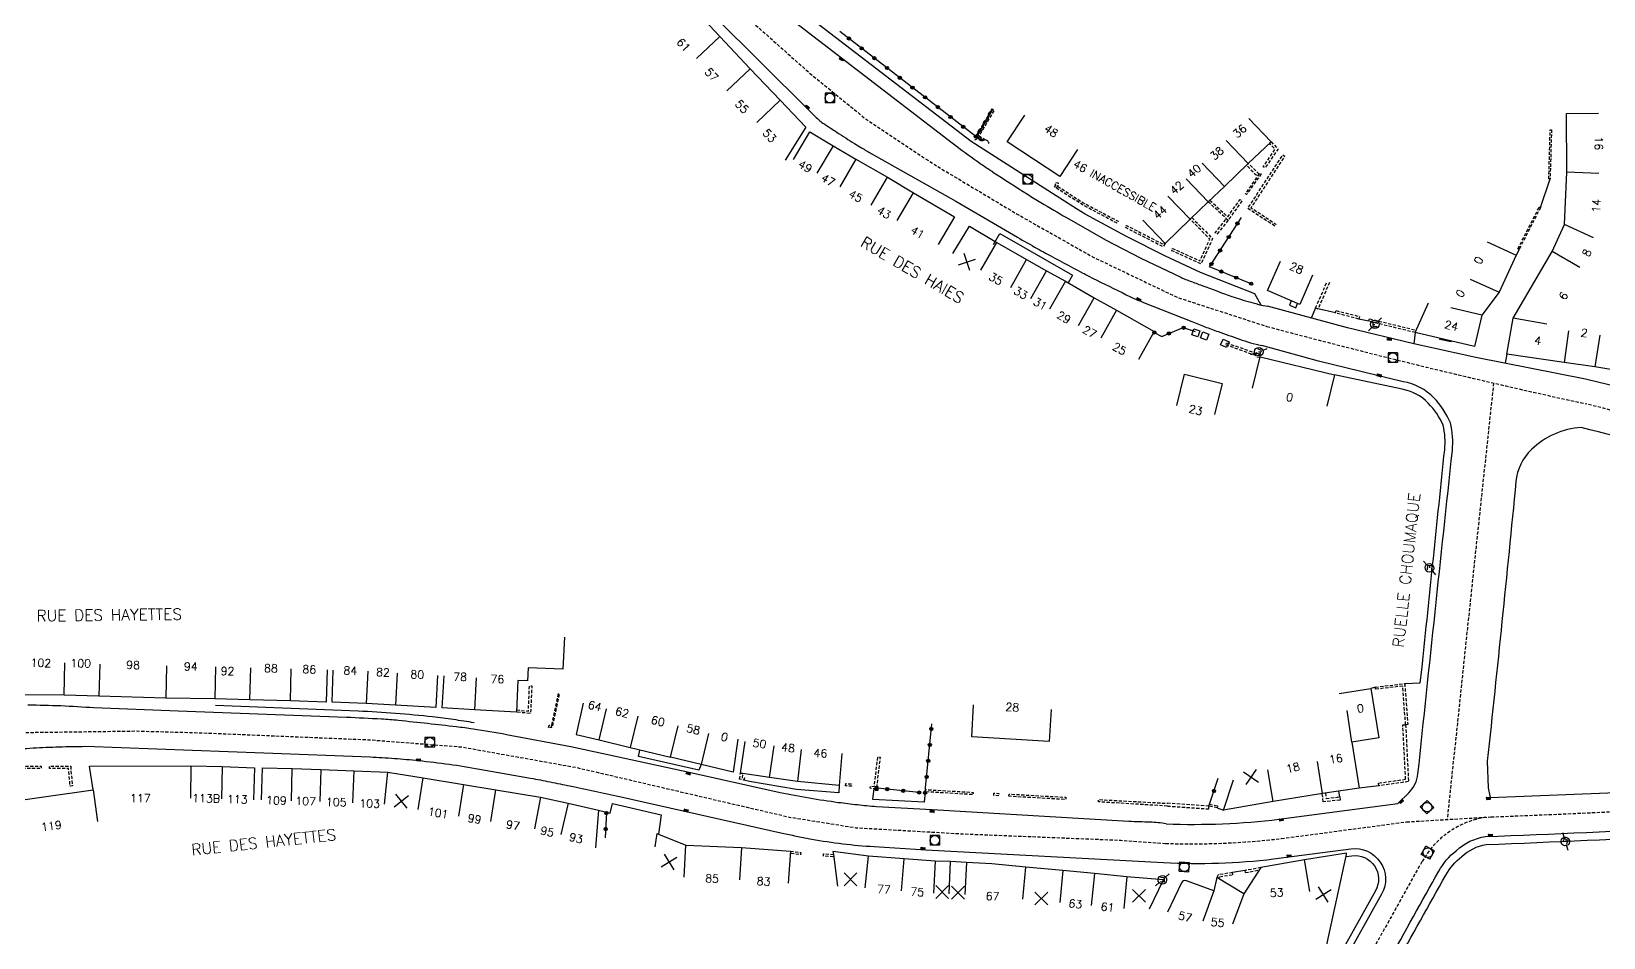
# Model space of a CAD drawing. Header units: millimetres. Extents: x 159999 to 161001, y 122000 to 123000.
# Drawn here: x 160207.2 to 160452.1, y 122719.6 to 122860.8 of the extents above; entities that cross this region are included whole.
import ezdxf
from ezdxf.enums import TextEntityAlignment as Align

# ---------------------------------------------------------------- set-up
doc = ezdxf.new("R2010")
doc.units = ezdxf.units.MM
doc.linetypes.add('DASHED', pattern=[0.75, 0.5, -0.25])
doc.layers.get('0').update_dxf_attribs({"linetype": 'CONTINUOUS'})
for name, color, linetype in [('W0001', 6, 'DASHED'), ('W0008', 7, 'CONTINUOUS'), ('W0017', 7, 'CONTINUOUS'), ('W0100', 7, 'CONTINUOUS'), ('W0112', 1, 'DASHED'), ('W0310', 3, 'CONTINUOUS'), ('W0322', 7, 'CONTINUOUS'), ('W0330', 7, 'CONTINUOUS'), ('W0334', 7, 'CONTINUOUS'), ('W0400', 7, 'CONTINUOUS'), ('W0420', 7, 'CONTINUOUS'), ('W0471', 7, 'CONTINUOUS'), ('W0989', 7, 'CONTINUOUS'), ('W0991', 7, 'CONTINUOUS'), ('W1102', 7, 'CONTINUOUS')]:
    doc.layers.add(name, color=color, linetype=linetype)
doc.styles.get("Standard").update_dxf_attribs({"font": 'romans.shx', "width": 0.85})

# ---------------------------------------------------------------- blocks, each defined once
blk = doc.blocks.new('t322o')
at = {"color": 0, "linetype": 'Continuous'}
for radius in [0.25, 0.15]:
    blk.add_circle((0, 0), radius, dxfattribs=at)
blk = doc.blocks.new('T400')
for p, q in [((-0.15, 0.3), (0.15, 0.3)), ((-0.15, -0.25), (-0.15, 0.3)), ((-0.15, 0.15), (0.15, 0.15)), ((-0.15, 0), (0.15, 0)), ((0.15, 0.3), (0.15, -0.25)), ((-0.15, -0.15), (0.15, -0.15)), ((-0.15, -0.25), (-0.15, -0.3)), ((-0.15, -0.3), (0.15, -0.3)), ((0.15, -0.3), (0.15, -0.25))]:
    blk.add_line(p, q)
blk = doc.blocks.new('t991o')
at = {"color": 0, "linetype": 'Continuous'}
for p, q in [((-1, 1), (1, -1)), ((-1, -1), (1, 1))]:
    blk.add_line(p, q, dxfattribs=at)
blk = doc.blocks.new('T420')
for p, q in [((0.75, 0.75), (-0.75, 0.75)), ((-0.75, 0.75), (-0.75, -0.75)), ((0.75, 0.75), (0.75, -0.75)), ((0.75, -0.75), (-0.75, -0.75))]:
    blk.add_line(p, q)
blk.add_ellipse((0, 0), major_axis=(-0.53, 0.53), ratio=1, start_param=3.926991, end_param=10.210176)
blk = doc.blocks.new('t330o')
at = {"color": 0, "linetype": 'Continuous'}
for p, q in [((0.25, -0.25), (-0.25, 0.25)), ((-0.25, -0.25), (0.25, 0.25)), ((-0.25, 0.25), (-0.25, -0.25)), ((0.25, 0.25), (-0.25, 0.25)), ((0.25, -0.25), (0.25, 0.25)), ((-0.25, -0.25), (0.25, -0.25)), ((-0.25, -0.25), (-0.25, -0.25))]:
    blk.add_line(p, q, dxfattribs=at)
blk = doc.blocks.new('t310o')
at = {"color": 0, "linetype": 'Continuous'}
for centre, start, end in [((-0.5, 0.38), 216.8699, 323.1304), ((0.5, -0.37), 36.8699, 143.1303)]:
    blk.add_arc(centre, 0.625, start, end, dxfattribs=at)
blk = doc.blocks.new('t112o')
at = {"color": 0, "linetype": 'Continuous'}
for p, q in [((-0.5, 0.5), (0.5, 0.5)), ((-0.5, -0.5), (-0.5, 0.5)), ((0.5, 0.5), (0.5, -0.5)), ((0.5, -0.5), (-0.5, -0.5))]:
    blk.add_line(p, q, dxfattribs=at)
blk = doc.blocks.new('T471')
for p, q in [((-0.333334, 0.333334), (-0.333334, -0.333334)), ((-0.333334, 0.333334), (0.333334, 0.333334)), ((-0.333334, 0), (0, 0)), ((0.500001, 0.500001), (1.000002, 1.000002)), ((-0.500001, -0.500001), (-1.000002, -1.000002)), ((-0.333334, -0.333334), (0.333334, -0.333334))]:
    blk.add_line(p, q)
blk.add_ellipse((0, 0), major_axis=(0.471405, 0.471405), ratio=1, start_param=5.4977871438, end_param=11.780972451)

msp = doc.modelspace()

# ---------------------------------------------------------------- linework, layer by layer
at = {"layer": 'W0001', "flags": 128}
for points in [[(160201.58, 122968.27), (160217.61, 122958.19), (160228.52, 122950.47), (160242.8, 122935.61), (160261.9, 122917.46), (160288.21, 122891.92), (160304.24, 122877.06), (160313.51, 122867.52), (160328.3, 122854.35), (160337.18, 122847.09), (160347.93, 122839.96), (160360.71, 122832.3), (160372.47, 122825.65), (160385.65, 122819.33), (160399.61, 122814.81)], [(160000, 122711.65), (160006.76, 122711.72), (160017.7, 122711.13), (160034.09, 122710.12), (160040.82, 122709.78), (160059.94, 122707.85), (160078.42, 122708.2), (160085.24, 122709.12), (160096.52, 122711.14), (160102.84, 122713.83), (160113.03, 122718.37), (160129.23, 122726.33), (160145.73, 122735.17), (160159.12, 122742.48), (160171.81, 122746.28), (160185.87, 122750.07), (160202.72, 122751.5), (160202.72, 122751.5), (160223.44, 122751.78), (160233.53, 122751.5), (160259.92, 122750.4), (160274.15, 122749.3), (160292.06, 122746.1), (160310.99, 122741.68), (160325.22, 122738.37), (160335.58, 122736.71), (160352.3, 122735.75), (160365.98, 122735.2), (160376.85, 122734.76), (160383.83, 122734.26)]]:
    msp.add_lwpolyline(points, dxfattribs=at)
at = {"layer": 'W0001'}
for points in [[(160718.32, 122819.3, 0.023067), (160681.4, 122806.42, -0.037508), (160638.03, 122792.45, -0.002831), (160604.34, 122785.26, -0.023446), (160562.22, 122777.76, -0.094817), (160529.95, 122781.42, 0.003428), (160492.28, 122791.52, 0.003766), (160449.33, 122802.74, -0.011773), (160399.61, 122814.81)], [(160427.7, 122737.99, -0.000633), (160434.92, 122805.98, 0.094038)], [(160383.83, 122734.26, 0.037954), (160401.87, 122735.02), (160421.37, 122737.62), (160434.51, 122738.39, 0.004431), (160464.95, 122739.81), (160484.1, 122740.75, 0.011045), (160503.32, 122741.46, -0.033958)], [(160407.94, 122703.09, -0.000236), (160423.76, 122731.41, -0.22971), (160433.71, 122738.34, -0.152878)]]:
    msp.add_lwpolyline(points, format="xyb", dxfattribs=at)
at = {"layer": 'W0008', "flags": 128}
for points in [[(160299.15, 122877.46), (160328.18, 122848.58, 0.01483), (160329.81, 122846.99, 0.040016), (160330.47, 122846.48, 0.002802), (160332.67, 122845.03, 0.0023), (160335.38, 122843.3, 0.007043), (160336.49, 122842.62, 0.005232), (160338, 122841.74), (160351.14, 122834.3), (160360.75, 122828.71, 0.002436), (160363.82, 122826.95, 0.005755), (160365.13, 122826.23, 0.000257), (160370.96, 122823.12, 0.002165), (160371.65, 122822.75, 0.005456), (160373.03, 122822.05, 0.001408), (160378.39, 122819.41, 0.013479), (160378.79, 122819.23, 0.00336), (160380.41, 122818.55), (160387.93, 122815.56, 0.003861), (160389.97, 122814.76, 0.003861), (160392.04, 122813.99, 0.006135), (160395.33, 122812.84, 0.041197), (160398.81, 122811.85)], [(160315.43, 122870.48), (160350.61, 122843.39, -0.003983), (160351.41, 122842.76, 0.012494), (160351.67, 122842.56, 0.001847), (160355.45, 122839.87, 0.006181), (160356.6, 122839.09, 0.004714), (160356.95, 122838.86, 0.000307), (160362.33, 122835.4, 0.007326), (160364.42, 122834.11, 0.003888), (160368.4, 122831.76), (160374.49, 122828.29), (160379.97, 122825.45), (160386.22, 122822.46, 0.013531), (160386.73, 122822.23, 0.007791), (160387.65, 122821.87, 0.0023), (160389.5, 122821.18, 0.000917), (160394.16, 122819.48, 0.015527), (160395.51, 122819.03, 0.006669), (160398.7, 122818.14), (160397.74, 122819.89), (160389.29, 122823.23), (160383.83, 122825.74), (160377.77, 122828.81), (160371.31, 122832.27), (160369.94, 122833.1), (160353.55, 122843.64), (160318.42, 122870.64)], [(160383.93, 122737.29, 0.046733), (160381.44, 122737.57, -0.001895), (160378.1, 122737.67), (160347.5, 122739.47), (160338.8, 122739.96, -0.006056), (160335.83, 122740.25, -0.006056), (160332.86, 122740.61, -0.009315), (160328.31, 122741.3, -0.009315), (160323.8, 122742.16), (160309.61, 122745.29), (160298.14, 122747.81), (160291.22, 122749.32), (160281.2, 122751.2, 0.005384), (160275.97, 122752.07, 0.010833), (160273.35, 122752.42, 0.000676), (160268.89, 122752.92, 0.000669), (160264.37, 122753.41, 0.013064), (160261.68, 122753.62, -0.003755), (160256.27, 122753.9), (160230.01, 122754.85), (160216.91, 122755.37, 0.017777), (160206.62, 122755.79, 0.025971)], [(160203.4, 122748.87, -0.005583), (160207.44, 122749.13, -0.00562), (160211.51, 122749.31, -0.00562), (160215.58, 122749.39), (160243.36, 122748.37), (160259.92, 122747.73, -0.007325), (160263.71, 122747.51, -0.007325), (160267.5, 122747.17, -0.009213), (160272.24, 122746.6, -0.009213), (160276.95, 122745.85), (160284.92, 122744.44, -0.001584), (160287.99, 122743.84, -0.001584), (160291.05, 122743.23, -0.001995), (160294.91, 122742.42, -0.001995), (160298.76, 122741.59), (160324.39, 122735.83, 0.006541), (160326.55, 122735.35, 0.006541), (160328.71, 122734.93, 0.01452), (160333.55, 122734.21, 0.01452), (160338.42, 122733.77), (160346.49, 122733.27), (160383.52, 122731.28)]]:
    msp.add_lwpolyline(points, format="xyb", dxfattribs=at)
at = {"layer": 'W0008'}
for points in [[(160540.08, 122819.64), (160538.73, 122792.98), (160538.54, 122790, -0.36993), (160530.77, 122784.83), (160498.55, 122793.62), (160468.32, 122801.76), (160458.43, 122804.38), (160449.23, 122806.58), (160432.17, 122809.98), (160422.48, 122812.09), (160412.16, 122814.58), (160399.71, 122817.97)], [(160383.93, 122737.29, 0.037908), (160401.49, 122738.03), (160420, 122740.49), (160421.72, 122742.12, 0.166785), (160423.15, 122745.08, -0.000469), (160428.5, 122795.46, 0.088101), (160428.19, 122799.79, 0.092137), (160425.62, 122803.67, 0.162284), (160420.86, 122806.19), (160407.65, 122809.37), (160398.81, 122811.85)], [(160410.57, 122701.62, -0.000236), (160426.39, 122729.93, -0.098745), (160429.15, 122733.16, -0.151703), (160433.67, 122735.33, 0.004569), (160465.11, 122736.79), (160490.7, 122738.04, 0.004124), (160494.88, 122738.19, -0.018683)], [(160383.52, 122731.28, 0.042483), (160400.66, 122731.84), (160412.7, 122733.41, -0.616626), (160417.49, 122726.35), (160405.3, 122704.56)]]:
    msp.add_lwpolyline(points, format="xyb", dxfattribs=at)
at = {"layer": 'W0008', "flags": 128}
msp.add_lwpolyline([(160398.7, 122818.14), (160399.71, 122817.97)], dxfattribs=at)
at = {"layer": 'W0008'}
msp.add_lwpolyline([(160498.15, 122773.28, 0.055144), (160497.62, 122777.52, 0.059408), (160494.7, 122785.41, 0.257932), (160491.33, 122787.98, 0.000892), (160448.59, 122799.06, 0.177743), (160440.82, 122795.63, 0.177748), (160438.41, 122790.64, -0.002381), (160433.95, 122747.07), (160433.95, 122747.07), (160434.08, 122742.93), (160434.4, 122741.41), (160457.95, 122742.37, 0.031251), (160472.3, 122743.86), (160492.06, 122747.17, 0.371952), (160498.44, 122754.8)], format="xyb", close=True, dxfattribs=at)
at = {"layer": 'W0017', "flags": 128}
for points in [[(160357.02, 122827.55), (160358.02, 122829.28), (160369.32, 122822.79), (160368.64, 122821.61)], [(160311.49, 122746.55), (160311.15, 122745.69), (160301.73, 122747.8), (160301.95, 122748.78)], [(160332.97, 122743.31), (160332.94, 122742.14), (160326.36, 122742.66), (160319.02, 122743.9), (160318.15, 122744.13)], [(160346.4, 122742.3), (160346.24, 122740.68), (160338.24, 122741.09), (160338.43, 122742.8)], [(160295.49, 122739.42), (160297.32, 122738.99), (160297.71, 122740.46), (160305.27, 122738.73), (160304.87, 122735.71)]]:
    msp.add_lwpolyline(points, dxfattribs=at)
msp.add_lwpolyline([(160276.14, 122753.06, 0.005364), (160272.91, 122753.55, 0.005364), (160269.67, 122753.96, 0.009564), (160263.88, 122754.52, 0.009564), (160258.07, 122754.86), (160235.86, 122755.73)], format="xyb", dxfattribs=at)
at = {"layer": 'W0100', "flags": 128}
for points in [[(160268.46, 122904.32), (160272.68, 122900.35), (160276.33, 122896.93), (160280.94, 122892.67), (160284.96, 122888.91), (160289.5, 122884.81), (160294.31, 122880.41), (160297.34, 122877.55), (160301.19, 122874.01), (160306.35, 122868.53), (160310.39, 122864.21), (160314.39, 122859.97), (160319.14, 122854.94), (160323.81, 122850.05), (160327.78, 122845.86), (160324.58, 122840.69)], [(160370.1, 122842.36), (160367.36, 122838.18), (160359.17, 122843.55), (160361.91, 122847.73)], [(160396.81, 122847.19), (160400.26, 122843.58), (160396.71, 122840.18), (160393.01, 122836.63), (160390.49, 122834.22), (160387.66, 122831.49), (160383.77, 122827.74), (160380.3, 122831.34)], [(160325.88, 122840.81), (160328.42, 122845.11), (160332.07, 122842.96), (160335.61, 122840.85), (160340.5, 122838.04), (160344.55, 122835.64), (160350.93, 122831.9), (160348.4, 122827.59)], [(160350.72, 122826.16), (160353.29, 122830.44), (160357.57, 122827.87), (160362.19, 122825.24), (160365.29, 122823.49), (160368.23, 122821.85), (160372.73, 122819.28), (160376.19, 122817.34), (160382.06, 122814.01), (160379.6, 122809.66)], [(160385.59, 122802.5), (160386.78, 122807.36), (160392.65, 122805.91), (160391.46, 122801.06)], [(160290.19, 122766.4), (160289.97, 122761.4), (160284.56, 122761.64), (160284.45, 122759.61), (160282.93, 122759.66), (160282.72, 122754.7), (160276.17, 122755.07), (160271.14, 122755.37), (160271.44, 122760.37)], [(160253.24, 122761.29), (160253.07, 122756.29), (160247.51, 122756.48), (160241.22, 122756.62), (160235.74, 122756.77), (160228.09, 122756.9), (160217.66, 122757.21), (160212.27, 122757.37), (160205.01, 122757.39), (160200.03, 122757.34), (160199.98, 122762.34)], [(160270.43, 122760.42), (160270.15, 122755.43), (160263.86, 122755.78), (160259.34, 122756.08), (160254, 122756.27), (160254.18, 122761.27)], [(160293.14, 122756.09), (160292, 122751.22), (160295.61, 122750.38), (160300.45, 122749.22), (160306.71, 122747.7)], [(160366.01, 122755.15), (160365.72, 122750.16), (160353.64, 122750.85), (160353.93, 122755.84)], [(160317.2, 122750.52), (160316.47, 122745.37), (160311.49, 122746.55), (160306.71, 122747.7), (160307.89, 122752.56)], [(160333.43, 122748.29), (160332.97, 122743.31), (160326.5, 122743.9), (160322.13, 122744.54), (160317.61, 122745.2), (160318.33, 122750.15)], [(160201.7, 122735.44), (160201, 122740.39), (160216.77, 122742.61), (160216.24, 122746.28), (160232.08, 122746.33), (160236.91, 122746.23), (160241.94, 122746.05), (160241.77, 122741.06)], [(160243.02, 122741.03), (160243.15, 122746.03), (160247.79, 122745.91), (160252.27, 122745.79), (160257.46, 122745.57), (160262.68, 122745.36), (160268.21, 122744.47), (160274.5, 122743.42), (160279.53, 122742.6), (160286.46, 122741.46), (160290.76, 122740.51), (160295.49, 122739.42), (160295.04, 122733.56)], [(160304.34, 122733.74), (160304.64, 122735.82), (160304.87, 122735.71), (160309.1, 122734), (160317.76, 122733.6), (160325.39, 122733.06), (160325.03, 122728.07)], [(160381.34, 122724.08), (160383.49, 122728.57), (160377.81, 122729.08), (160372.74, 122729.56), (160367.85, 122730.06), (160362.05, 122730.58), (160356.77, 122731.1), (160352.84, 122731.29), (160350.33, 122731.42), (160347.96, 122731.49), (160343.12, 122731.87), (160337.54, 122732.3), (160332.03, 122732.98), (160332.09, 122732.55), (160332.74, 122727.59)]]:
    msp.add_lwpolyline(points, dxfattribs=at)
at = {"layer": 'W0100'}
for points in [[(160455.36, 122807.75), (160450.68, 122808.51), (160445.91, 122809.18), (160437, 122810.48), (160437.99, 122816.08), (160444.06, 122826.49), (160445.96, 122830.67), (160446.34, 122838.85), (160446.27, 122847.99), (160451.27, 122848.02)], [(160433.9, 122827.98), (160438.45, 122825.9), (160435.81, 122820.12), (160433.11, 122816.54), (160431.96, 122811.67), (160422.73, 122813.84), (160424.78, 122818.49)], [(160406.73, 122822.8), (160404.73, 122818.22), (160399.73, 122820.41), (160401.74, 122824.99)], [(160397.37, 122805.19), (160398.55, 122810.05), (160410.12, 122807.24), (160408.94, 122802.38)], [(160410.89, 122757.63), (160415.83, 122758.41), (160417.05, 122750.69), (160412.85, 122750.03), (160413.98, 122742.85), (160408.25, 122742.06), (160400.59, 122740.8), (160392.83, 122739.42), (160394.43, 122744.16)]]:
    msp.add_lwpolyline(points, dxfattribs=at)
msp.add_lwpolyline([(160402.65, 122713.64), (160407.49, 122712.39), (160408.39, 122715.87), (160412.02, 122732.53), (160411.99, 122732.75), (160405.49, 122731.72), (160398.68, 122730.5), (160396.01, 122726.39), (160391.83, 122728.93), (160391.37, 122726.86), (160387.07, 122728.45, 0.388954), (160386.31, 122728.14), (160384.14, 122723.53)], format="xyb", dxfattribs=at)
at = {"layer": 'W0112', "flags": 128}
for points in [[(160355.4, 122843.72), (160354.29, 122844.37), (160356.84, 122848.68), (160357.14, 122848.5), (160354.78, 122844.5), (160355.58, 122844.02)], [(160400.83, 122830.45), (160396.64, 122833.19), (160402.1, 122841.55), (160402.4, 122841.35), (160397.13, 122833.29), (160401.02, 122830.75)], [(160400.26, 122843.58), (160401.35, 122842.44), (160399.34, 122839.49), (160399.05, 122839.69), (160400.89, 122842.41), (160400.01, 122843.34)], [(160398.43, 122838.52), (160396.71, 122840.18), (160396.43, 122839.89), (160398.15, 122838.23)], [(160376.29, 122830.87), (160370.84, 122833.78), (160366.53, 122836.54), (160366.72, 122836.83), (160371.01, 122834.08), (160376.46, 122831.18)], [(160366.61, 122836.52), (160366.76, 122837.25), (160367.11, 122837.18), (160366.96, 122836.45)], [(160398.73, 122838.59), (160396.45, 122835.35), (160396.29, 122835.47), (160398.56, 122838.71)], [(160383.77, 122827.74), (160383.47, 122827.19), (160377.56, 122830.23), (160377.73, 122830.55), (160383.32, 122827.67), (160383.46, 122827.91)], [(160393.57, 122831.34), (160391.83, 122829.19), (160391.56, 122829.41), (160393.29, 122831.57)], [(160393.31, 122812.26), (160398.57, 122810.4), (160398.45, 122809.95), (160398.11, 122810.03), (160398.14, 122810.17), (160393.19, 122811.93)], [(160288.23, 122752.71), (160289.25, 122757.61), (160289.38, 122757.58), (160288.36, 122752.68), (160288.28, 122752.32), (160288.15, 122752.35)], [(160287.73, 122752.34), (160287.8, 122752.69), (160288.16, 122752.61), (160288.09, 122752.26)], [(160213.31, 122746.3), (160213.3, 122745.88), (160213.56, 122743.21), (160213.21, 122743.17), (160212.95, 122745.87), (160212.95, 122745.95), (160210, 122745.95), (160210, 122746.31)], [(160338.78, 122742.75), (160337.83, 122742.86), (160337.87, 122743.21), (160338.47, 122743.14), (160339.01, 122747.76), (160339.37, 122747.71)], [(160317.49, 122744.26), (160317.61, 122745.2), (160317.96, 122745.15), (160317.88, 122744.55), (160318.22, 122744.48), (160318.15, 122744.13)], [(160333.99, 122743.24), (160334.01, 122743.59), (160334.91, 122743.53), (160334.89, 122743.18)], [(160346.43, 122742.3), (160346.46, 122742.65), (160353.87, 122742.22), (160353.85, 122741.86)], [(160357.07, 122741.74), (160357.09, 122742.09), (160357.88, 122742.05), (160357.87, 122741.69)], [(160359.43, 122741.6), (160359.45, 122741.95), (160368.29, 122741.45), (160368.27, 122741.1)]]:
    msp.add_lwpolyline(points, close=True, dxfattribs=at)
at = {"layer": 'W0112'}
for points in [[(160443.94, 122845.44), (160443.73, 122837.78), (160443.53, 122837.78), (160443.74, 122845.44)], [(160442.23, 122833.33), (160438.89, 122826.8), (160438.71, 122826.89), (160442.05, 122833.43)], [(160413.95, 122815.95), (160410.29, 122816.9), (160410.39, 122817.28), (160414.05, 122816.34)], [(160416.51, 122758.62), (160421.08, 122759.15), (160421.56, 122752.78), (160421.22, 122752.75), (160420.77, 122758.77), (160416.55, 122758.28)], [(160421.22, 122752.75), (160421.67, 122743.89), (160417.07, 122743.24), (160417.01, 122743.67), (160421.22, 122744.26), (160420.79, 122752.73)], [(160391.87, 122739.78), (160390.58, 122740.06), (160390.66, 122740.39), (160391.94, 122740.1)]]:
    msp.add_lwpolyline(points, close=True, dxfattribs=at)
at = {"layer": 'W0112', "flags": 128}
for points in [[(160390.73, 122834.48), (160393.51, 122831.88), (160395.44, 122834.59), (160395.73, 122834.38), (160393.57, 122831.34), (160390.49, 122834.22)], [(160387.92, 122831.76), (160391.15, 122828.49), (160389.37, 122824.53), (160384.78, 122826.62), (160384.93, 122826.94), (160389.19, 122825), (160390.72, 122828.41), (160387.67, 122831.51)], [(160282.73, 122755.05), (160284.59, 122754.89), (160284.75, 122758.8), (160285.11, 122758.79), (160284.93, 122754.51), (160282.72, 122754.7)], [(160204.13, 122740.9), (160203.43, 122745.92), (160203.45, 122746.31), (160208.7, 122746.3), (160208.7, 122745.95), (160203.79, 122745.95), (160204.49, 122740.95)], [(160384.12, 122740.08), (160373.39, 122740.73), (160373.4, 122741.09), (160384.15, 122740.51)], [(160325.39, 122733.06), (160327.01, 122732.84), (160326.96, 122732.48), (160325.34, 122732.71)], [(160332.07, 122732.19), (160330.53, 122732.29), (160330.56, 122732.65), (160332.09, 122732.55)]]:
    msp.add_lwpolyline(points, dxfattribs=at)
at = {"layer": 'W0112'}
for points in [[(160409.37, 122821.65), (160407.58, 122817.52), (160407.21, 122817.68), (160409.01, 122821.81)], [(160422.73, 122813.85), (160415.49, 122815.6), (160415.58, 122815.99), (160422.9, 122814.22)], [(160408.73, 122742.13), (160408.83, 122741.28), (160410.96, 122741.51), (160411.01, 122741.02), (160408.4, 122740.74), (160408.24, 122742.06)], [(160384.12, 122740.08), (160390.55, 122739.64), (160390.58, 122740.06), (160384.15, 122740.51)], [(160392.12, 122728.75), (160392.25, 122729.08), (160394.33, 122729.39), (160394.28, 122729.71), (160392.02, 122729.38), (160391.83, 122728.93)], [(160398.68, 122730.5), (160396.18, 122730.02), (160396.24, 122729.71), (160398.44, 122730.12)]]:
    msp.add_lwpolyline(points, dxfattribs=at)
at = {"layer": 'W0310', "flags": 128}
msp.add_lwpolyline([(160355.46, 122843.81), (160354.44, 122844.41), (160356.93, 122848.62)], dxfattribs=at)
at = {"layer": 'W0322', "flags": 128}
for points in [[(160354.29, 122844.37), (160333.11, 122860.74)], [(160397.15, 122821.46), (160390.69, 122824.09), (160395.64, 122831.8)], [(160382.08, 122813.87), (160383.26, 122813.26), (160386.56, 122814.63), (160388.46, 122813.99)], [(160346.38, 122742.14), (160346.46, 122742.94), (160347.42, 122752.89)], [(160345.45, 122742.19), (160338.97, 122742.88)], [(160296.73, 122738.98), (160296.69, 122738.14), (160296.56, 122735.14)]]:
    msp.add_lwpolyline(points, dxfattribs=at)
at = {"layer": 'W0322'}
msp.add_lwpolyline([(160390.69, 122740.38), (160392.05, 122744.45)], dxfattribs=at)
at = {"layer": 'W0334'}
for p, q in [((160442.23, 122833.33), (160443.73, 122837.78)), ((160416.51, 122758.62), (160415.83, 122758.41)), ((160410.96, 122741.51), (160410.83, 122742.42)), ((160417.07, 122743.24), (160413.98, 122742.85)), ((160391.87, 122739.78), (160392.85, 122739.45)), ((160396.18, 122730.02), (160394.28, 122729.71))]:
    msp.add_line(p, q, dxfattribs=at)
for points in [[(160438.89, 122826.8), (160438.45, 122825.9)], [(160403.41, 122818.8), (160403.12, 122818.14), (160404.11, 122817.72), (160404.4, 122818.37)], [(160407.21, 122817.68), (160406.56, 122816.2)], [(160410.29, 122816.9), (160407.55, 122817.53)], [(160415.49, 122815.6), (160413.95, 122815.95)], [(160422.73, 122813.85), (160422.48, 122812.09)], [(160428.35, 122812.52), (160428.31, 122812.38), (160426.55, 122812.79), (160426.58, 122812.93)], [(160437, 122810.48), (160436.72, 122809.07)]]:
    msp.add_lwpolyline(points, dxfattribs=at)
for points in [[(160421.08, 122759.15), (160423.49, 122759.26), (160423.79, 122761.73, -0.000295), (160427.31, 122795.58, 0.085986), (160427.06, 122799.41, 0.090215), (160424.76, 122802.84, 0.16249), (160420.66, 122805.02), (160410.12, 122807.24)], [(160411.66, 122701.01, -0.000236), (160427.48, 122729.32, -0.099953), (160429.97, 122732.21, -0.151166), (160433.79, 122734.09, 0.004558), (160465.17, 122735.55), (160490.76, 122736.8, -0.025775), (160495.33, 122736.78, -0.025775)], [(160411.96, 122732.23), (160412.84, 122732.34, -0.616626), (160416.54, 122726.88), (160404.36, 122705.09)]]:
    msp.add_lwpolyline(points, format="xyb", dxfattribs=at)
at = {"layer": 'W1102'}
for p, q in [((160314.39, 122859.97), (160310.76, 122856.54)), ((160319.14, 122854.94), (160315.51, 122851.5)), ((160320.19, 122846.6), (160323.81, 122850.05)), ((160332.07, 122842.96), (160329.52, 122838.66)), ((160396.71, 122840.18), (160393.26, 122843.79)), ((160335.61, 122840.85), (160333.08, 122836.53)), ((160393.01, 122836.63), (160389.55, 122840.24)), ((160337.98, 122833.72), (160340.5, 122838.04)), ((160390.49, 122834.22), (160387.03, 122837.82)), ((160451.33, 122838.62), (160446.34, 122838.85)), ((160342.01, 122831.33), (160344.55, 122835.64)), ((160387.66, 122831.49), (160384.19, 122835.09)), ((160450.51, 122828.59), (160445.96, 122830.67)), ((160355.04, 122823.56), (160357.57, 122827.87)), ((160359.73, 122820.89), (160362.19, 122825.24)), ((160448.38, 122823.98), (160444.06, 122826.49)), ((160362.85, 122819.13), (160365.29, 122823.49)), ((160431.26, 122822.19), (160435.81, 122820.12)), ((160368.23, 122821.85), (160365.77, 122817.5)), ((160370.27, 122814.93), (160372.73, 122819.28)), ((160376.19, 122817.34), (160373.74, 122812.98)), ((160443.24, 122815.15), (160437.99, 122816.08)), ((160446.61, 122814.13), (160445.91, 122809.18)), ((160451.47, 122813.44), (160450.68, 122808.51)), ((160212.27, 122757.37), (160212.36, 122762.37)), ((160217.81, 122762.2), (160217.66, 122757.21)), ((160228.23, 122761.91), (160228.09, 122756.9)), ((160235.85, 122761.77), (160235.74, 122756.77)), ((160241.22, 122756.62), (160241.34, 122761.62)), ((160247.51, 122756.48), (160247.65, 122761.48)), ((160259.6, 122761.08), (160259.34, 122756.08)), ((160264.16, 122760.77), (160263.86, 122755.78)), ((160276.47, 122760.06), (160276.17, 122755.07)), ((160295.61, 122750.38), (160296.76, 122755.24)), ((160301.62, 122754.08), (160300.45, 122749.22)), ((160412.85, 122750.03), (160412.1, 122754.97)), ((160312.65, 122751.41), (160311.49, 122746.55)), ((160322.13, 122744.54), (160322.85, 122749.49)), ((160327.09, 122748.87), (160326.5, 122743.9)), ((160232.03, 122741.33), (160232.08, 122746.33)), ((160236.91, 122746.23), (160236.77, 122741.23)), ((160408.25, 122742.06), (160407.51, 122747.01)), ((160247.66, 122740.91), (160247.79, 122745.91)), ((160252.27, 122745.79), (160252.09, 122740.79)), ((160257.25, 122740.58), (160257.46, 122745.57)), ((160262.17, 122740.38), (160262.68, 122745.36)), ((160267.4, 122739.53), (160268.21, 122744.47)), ((160400.59, 122740.8), (160399.74, 122745.72)), ((160216.77, 122742.61), (160217.47, 122737.66)), ((160274.5, 122743.42), (160273.68, 122738.49)), ((160278.72, 122737.67), (160279.53, 122742.6)), ((160286.46, 122741.46), (160285.51, 122736.55)), ((160290.76, 122740.51), (160289.66, 122735.63)), ((160308.87, 122729), (160309.1, 122734)), ((160317.76, 122733.6), (160317.47, 122728.61)), ((160337.03, 122727.33), (160337.54, 122732.3)), ((160342.72, 122726.88), (160343.12, 122731.87)), ((160347.96, 122731.49), (160347.7, 122726.49)), ((160350.13, 122726.43), (160350.33, 122731.42)), ((160406.28, 122726.78), (160405.49, 122731.72)), ((160352.84, 122731.29), (160352.59, 122726.3)), ((160361.59, 122725.6), (160362.05, 122730.58)), ((160367.85, 122730.06), (160367.38, 122725.08)), ((160372.74, 122729.56), (160372.25, 122724.59)), ((160377.81, 122729.08), (160377.35, 122724.1)), ((160391.37, 122726.86), (160389.63, 122722.17)), ((160396.01, 122726.39), (160394.28, 122721.7))]:
    msp.add_line(p, q, dxfattribs=at)
msp.add_lwpolyline([(160433.11, 122816.54), (160428.24, 122817.68)], dxfattribs=at)

# ---------------------------------------------------------------- block references
at = {"layer": 'W0112'}
for p, rotation in [((160388.54, 122813.81), 340.1405495961543), ((160389.91, 122813.32), 340.0340533887451), ((160393.07, 122812.17), 335.4484243184232)]:
    msp.add_blockref('t112o', p, dxfattribs=dict(at, rotation=rotation))
at = {"layer": 'W0310'}
for p, rotation in [((160355.44, 122846.09), 59.46123772001218), ((160356.23, 122847.44), 59.46123772001218), ((160354.64, 122844.74), 59.46123772001218), ((160355.46, 122843.81), 149.4612377197983)]:
    msp.add_blockref('t310o', p, dxfattribs=dict(at, rotation=rotation))
at = {"layer": 'W0322'}
for p, rotation in [((160334.51, 122859.66), 142.3009021562994), ((160336.49, 122858.13), 142.3009021562994), ((160338.47, 122856.6), 142.3009021562994), ((160340.45, 122855.07), 142.3009021562994), ((160342.43, 122853.54), 142.3009021562994), ((160344.4, 122852.01), 142.3009021562994), ((160346.38, 122850.49), 142.3009021562994), ((160348.36, 122848.96), 142.3009021562994), ((160350.34, 122847.43), 142.3009021562994), ((160352.32, 122845.9), 142.3009021562994), ((160354.29, 122844.37), 142.3009021562994), ((160395.03, 122830.85), 57.30387024080392), ((160392.33, 122826.64), 57.30387024080392), ((160393.68, 122828.74), 57.30387024080392), ((160390.98, 122824.54), 57.30387024080392), ((160392.52, 122823.35), 157.8716477298635), ((160394.83, 122822.41), 157.8716477298635), ((160397.15, 122821.46), 157.8716477298635), ((160386.65, 122814.6), 341.4117819517278), ((160382.08, 122813.87), 332.853070610661), ((160384.34, 122813.71), 22.50589862810827), ((160347.35, 122752.1), 84.45401289290652), ((160347.11, 122749.61), 84.45401289290652), ((160346.86, 122747.12), 84.45401289290652), ((160346.62, 122744.63), 84.45401289290652), ((160340.48, 122742.72), 173.9276465969286), ((160342.97, 122742.46), 173.9276465969286), ((160345.45, 122742.19), 173.9276465969286), ((160346.38, 122742.14), 84.4540128929426), ((160391.38, 122742.44), 71.4927236097453), ((160296.73, 122738.98), 267.4874943511612), ((160296.62, 122736.49), 267.4874943510684)]:
    msp.add_blockref('t322o', p, dxfattribs=dict(at, rotation=rotation))
at = {"layer": 'W0330'}
msp.add_blockref('t330o', (160338.84, 122742.81), dxfattribs=at)
at = {"layer": 'W0400'}
for p, rotation in [((160333.33, 122856.45), 236.0512625408884), ((160328.05, 122848.95), 50.4616472232237), ((160379.62, 122819), 244.6093873208508), ((160418.72, 122812.79), 90), ((160417.12, 122807.18), 76.11333931833806), ((160267.49, 122747.27), 87.10209210819006), ((160309.51, 122745.15), 74.32562555876808), ((160420.56, 122740.8), 313.347218986773), ((160434.1, 122741.26), 272.455773068713), ((160309.13, 122739.4), 255.2683367839511), ((160347.5, 122739.25), 83.9589429804999), ((160401.83, 122737.93), 277.585112633401), ((160434.4, 122735.52), 272.323477891161), ((160346.06, 122733.47), 83.03946372856696), ((160403.05, 122732.32), 277.3236878529644)]:
    msp.add_blockref('T400', p, dxfattribs=dict(at, rotation=rotation))
at = {"layer": 'W0420'}
for p in [(160331.54, 122850.39), (160362.37, 122837.73), (160419.23, 122809.95), (160269.22, 122750.03), (160347.89, 122734.74)]:
    msp.add_blockref('T420', p, dxfattribs=at)
for p, rotation in [((160424.57, 122739.91), 223.347218986773), ((160424.68, 122732.82), 240.878596782251), ((160386.76, 122730.61), 176.063077772189)]:
    msp.add_blockref('T420', p, dxfattribs=dict(at, rotation=rotation))
at = {"layer": 'W0471'}
msp.add_blockref('T471', (160416.44, 122815.13), dxfattribs=at)
for p, rotation in [((160398.36, 122810.87), 156.383743568549), ((160424.94, 122777.19), 266.3700881908), ((160446.1, 122734.57), 240.878596782251), ((160383.33, 122728.59), 176.063077772189)]:
    msp.add_blockref('T471', p, dxfattribs=dict(at, rotation=rotation))
at = {"layer": 'W0991'}
for p, rotation in [((160352.91, 122824.85), 63.44493625455497), ((160397.14, 122744.62), 279.7309033878454), ((160264.78, 122740.84), 353.2855892525683), ((160306.48, 122731.37), 346.3879842480633), ((160334.75, 122728.66), 0.00251999999993898), ((160349.04, 122726.68), 0.00251999999993898), ((160351.51, 122726.59), 0.00251999999993898), ((160364.47, 122725.69), 0.00251999999993898), ((160379.7, 122726.1), 0.00251999999993898), ((160408.42, 122726.32), 77.70966754859249)]:
    msp.add_blockref('t991o', p, dxfattribs=dict(at, rotation=rotation))

# ---------------------------------------------------------------- texts
at = {"layer": 'W0989'}
for s, rotation, p in [('RUE DES HAIES', 329.7358, (160344.4, 122823.59)), ('RUELLE CHOUMAQUE', 83.9169, (160421.42, 122776.82)), ('RUE DES HAYETTES', 0.6716, (160219.3, 122769.86)), ('RUE DES HAYETTES', 6.1178, (160243.36, 122734.46))]:
    msp.add_text(s, height=1.75, rotation=rotation, dxfattribs=at).set_placement(p, align=Align.MIDDLE)
at = {"layer": 'W0991'}
for s, rotation, p in [('61', 313.3726, (160308.76, 122858.66)), ('57', 313.3339, (160313.13, 122854.02)), ('55', 313.685, (160317.86, 122849.04)), ('53', 313.4273, (160322.16, 122844.52)), ('48', 326.7504, (160366.01, 122845.27)), ('36', 40.9928, (160395.38, 122845.24)), ('16', 270.3876, (160451.3, 122843.32)), ('38', 40.9928, (160391.83, 122841.79)), ('49', 329.5036, (160327.71, 122839.73)), ('46 INACCESSIBLE', 330.7102, (160375.91, 122836.74)), ('40', 40.9928, (160388.29, 122839.03)), ('47', 329.1042, (160331.27, 122837.61)), ('42', 40.9928, (160385.58, 122836.41)), ('45', 330.177, (160335.57, 122835.11)), ('14', 85.3218, (160450.92, 122833.6)), ('43', 329.3116, (160339.98, 122832.54)), ('44', 40.9928, (160382.98, 122832.57)), ('41', 329.6404, (160345.21, 122829.46)), ('28', 336.3837, (160404.23, 122823.9)), ('0', 65.492, (160432.58, 122825.09)), ('8', 65.1858, (160449.44, 122826.28)), ('35', 330.3764, (160357.41, 122822.21)), ('33', 330.572, (160361.29, 122820.01)), ('0', 56.1551, (160429.75, 122819.94)), ('6', 59.7919, (160445.81, 122819.56)), ('31', 330.7831, (160364.32, 122818.31)), ('29', 330.2505, (160368, 122816.22)), ('27', 330.7102, (160372.01, 122813.95)), ('24', 346.7816, (160428.36, 122814.92)), ('25', 330.4698, (160376.66, 122811.32)), ('4', 351.6885, (160441.82, 122812.59)), ('2', 351.9237, (160449.04, 122813.79)), ('23', 346.1674, (160388.52, 122801.78)), ('0', 346.359, (160403.16, 122803.78)), ('102', 358.8112, (160208.65, 122762.38)), ('100', 358.8112, (160214.86, 122762.32)), ('98', 358.8112, (160223.01, 122762.06)), ('94', 358.7096, (160232, 122761.83)), ('92', 358.7096, (160237.72, 122761.11)), ('88', 358.7096, (160244.48, 122761.55)), ('86', 358.7096, (160250.46, 122761.38)), ('84', 358.7096, (160256.85, 122761.18)), ('82', 358.7096, (160261.94, 122760.92)), ('80', 358.7096, (160267.28, 122760.59)), ('78', 358.7096, (160273.95, 122760.21)), ('76', 358.7096, (160279.76, 122759.86)), ('64', 346.4968, (160294.94, 122755.67)), ('28', 356.7036, (160359.97, 122755.49)), ('0', 8.9535, (160414.18, 122755.3)), ('62', 346.4968, (160299.19, 122754.66)), ('60', 346.4968, (160304.76, 122753.32)), ('58', 346.4968, (160310.27, 122752.03)), ('0', 346.4968, (160315.13, 122750.83)), ('50', 351.7771, (160320.59, 122749.82)), ('48', 354.3553, (160325.04, 122749.17)), ('46', 357.287, (160330.08, 122748.32)), ('18', 14.0881, (160403.68, 122746.05)), ('16', 8.9535, (160410.35, 122747.45)), ('117', 0.1281, (160224.16, 122741.31)), ('113B', 358.7739, (160234.39, 122741.28)), ('113', 358.0335, (160239.25, 122741.14)), ('109', 358.5583, (160245.34, 122740.97)), ('107', 358.5583, (160249.89, 122740.85)), ('105', 358.5583, (160254.66, 122740.69)), ('103', 358.5583, (160259.86, 122740.47)), ('101', 350.5498, (160270.53, 122739.01)), ('99', 350.767, (160276.21, 122738.08)), ('119', 7.5098, (160210.29, 122737)), ('97', 350.6468, (160282.18, 122737.1)), ('95', 347.4875, (160287.52, 122736.1)), ('93', 347.069, (160292.01, 122735.09)), ('85', 357.3761, (160313.2, 122728.8)), ('83', 355.9416, (160321.22, 122728.34)), ('77', 355.5083, (160339.94, 122727.1)), ('75', 355.5175, (160345.15, 122726.69)), ('67', 357.1749, (160356.89, 122726.04)), ('53', 2.1753, (160401.14, 122726.59)), ('63', 354.2191, (160369.79, 122724.84)), ('61', 354.5739, (160374.8, 122724.34)), ('57', 346.0872, (160386.89, 122722.85)), ('55', 354.2204, (160391.95, 122721.94))]:
    msp.add_text(s, height=1.25, rotation=rotation, dxfattribs=at).set_placement(p, align=Align.MIDDLE)

doc.saveas('drawing.dxf')
